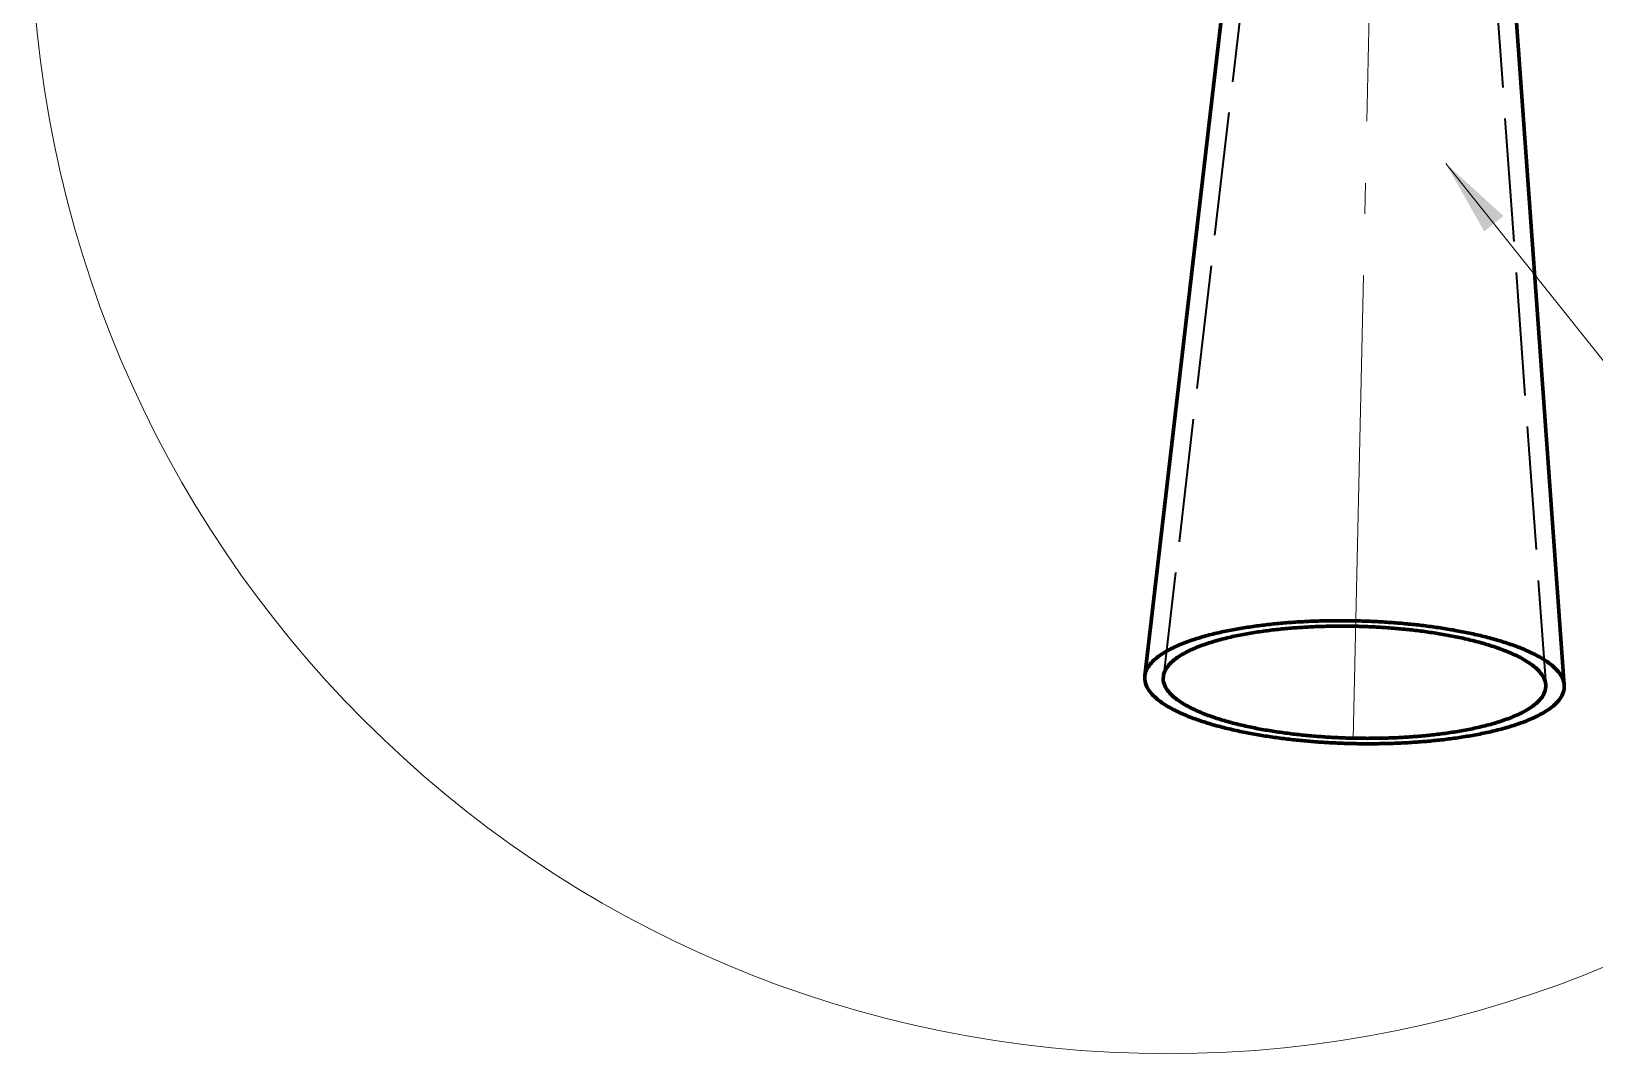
# Model space of a CAD drawing. Header units: millimetres. Extents: x 0 to 2382, y 0 to 420.
# Drawn here: x 1014.7 to 1065.3, y 203.7 to 236.8 of the extents above; entities that cross this region are included whole.
import ezdxf

# ---------------------------------------------------------------- set-up
doc = ezdxf.new("R2010")
doc.units = ezdxf.units.MM
doc.linetypes.add('IRAM-E-TRAZOS', pattern=[5, 4, -1])
doc.linetypes.add('IRAM-F-TRAZO-PUNTO', pattern=[20, 15, -2, 1, -2])
for name, color, linetype, lineweight in [('01-VISIBLE', 7, 'CONTINUOUS', 70), ('02-OCULTA', 4, 'IRAM-E-TRAZOS', 35), ('03-EJE', 1, 'IRAM-F-TRAZO-PUNTO', 18), ('08-FINA', 5, 'CONTINUOUS', 18)]:
    doc.layers.add(name, color=color, linetype=linetype, lineweight=lineweight)

msp = doc.modelspace()

# ---------------------------------------------------------------- hatches: boundary and pattern name
at = {"layer": '08-FINA'}
h = msp.add_hatch(color=7, dxfattribs=at)
h.dxf.hatch_style = 1
h.paths.add_polyline_path([(1060.5, 232.5), (1061.747, 230.297), (1062.372, 230.796)])

# ---------------------------------------------------------------- linework, layer by layer
at = {"layer": '01-VISIBLE'}
for points in [[(1055.185, 254.037), (1050.75, 215.901)], [(1061.581, 253.897), (1064.342, 215.603)], [(1061.915, 217.133), (1061.856, 217.148), (1061.798, 217.163), (1061.74, 217.178), (1061.681, 217.192), (1061.623, 217.206), (1061.564, 217.22), (1061.505, 217.234), (1061.447, 217.247), (1061.388, 217.26), (1061.329, 217.273), (1061.27, 217.286), (1061.211, 217.298), (1061.152, 217.31), (1061.093, 217.322), (1061.034, 217.334), (1060.975, 217.345), (1060.916, 217.356), (1060.856, 217.367), (1060.797, 217.378), (1060.738, 217.389), (1060.678, 217.399), (1060.619, 217.409), (1060.56, 217.419), (1060.5, 217.429), (1060.441, 217.438), (1060.381, 217.447), (1060.322, 217.456), (1060.262, 217.465), (1060.202, 217.474), (1060.143, 217.483), (1060.083, 217.491), (1060.024, 217.499), (1059.964, 217.507), (1059.904, 217.515), (1059.844, 217.522), (1059.785, 217.53), (1059.725, 217.537), (1059.665, 217.544), (1059.605, 217.551), (1059.545, 217.557), (1059.485, 217.564), (1059.425, 217.57), (1059.365, 217.576), (1059.306, 217.582), (1059.246, 217.588), (1059.186, 217.594), (1059.126, 217.599), (1059.066, 217.605), (1059.006, 217.61), (1058.946, 217.615), (1058.886, 217.62), (1058.825, 217.624), (1058.765, 217.629), (1058.705, 217.633), (1058.645, 217.637), (1058.585, 217.641), (1058.525, 217.645), (1058.465, 217.649), (1058.405, 217.652), (1058.345, 217.656), (1058.284, 217.659), (1058.224, 217.662), (1058.164, 217.665), (1058.104, 217.668), (1058.044, 217.67), (1057.984, 217.673), (1057.923, 217.675), (1057.863, 217.677), (1057.803, 217.679), (1057.743, 217.681), (1057.683, 217.682), (1057.622, 217.684), (1057.562, 217.685), (1057.502, 217.686), (1057.442, 217.687), (1057.381, 217.688), (1057.321, 217.689), (1057.261, 217.69), (1057.201, 217.69), (1057.141, 217.69), (1057.08, 217.69), (1057.02, 217.69), (1056.96, 217.69), (1056.9, 217.69), (1056.839, 217.689), (1056.779, 217.688), (1056.719, 217.687), (1056.659, 217.686), (1056.598, 217.685), (1056.538, 217.684), (1056.478, 217.682), (1056.418, 217.681), (1056.358, 217.679), (1056.297, 217.677), (1056.237, 217.675), (1056.177, 217.672), (1056.117, 217.67), (1056.057, 217.667), (1055.996, 217.664), (1055.936, 217.661), (1055.876, 217.658), (1055.816, 217.655), (1055.756, 217.651), (1055.696, 217.648), (1055.636, 217.644), (1055.575, 217.64), (1055.515, 217.636), (1055.455, 217.631), (1055.395, 217.627), (1055.335, 217.622), (1055.275, 217.617), (1055.215, 217.612), (1055.155, 217.607), (1055.095, 217.601), (1055.035, 217.595), (1054.975, 217.59), (1054.915, 217.584), (1054.855, 217.577), (1054.796, 217.571), (1054.736, 217.564), (1054.676, 217.557), (1054.616, 217.55), (1054.556, 217.543), (1054.496, 217.536), (1054.437, 217.528), (1054.377, 217.52), (1054.317, 217.512), (1054.258, 217.504), (1054.198, 217.495), (1054.138, 217.486), (1054.079, 217.477), (1054.019, 217.468), (1053.96, 217.459), (1053.9, 217.449), (1053.841, 217.439), (1053.782, 217.429), (1053.722, 217.418), (1053.663, 217.407), (1053.604, 217.396), (1053.545, 217.385), (1053.485, 217.374), (1053.426, 217.362), (1053.367, 217.35), (1053.308, 217.337), (1053.25, 217.325), (1053.191, 217.312), (1053.132, 217.298), (1053.073, 217.285), (1053.015, 217.271), (1052.956, 217.256), (1052.898, 217.242), (1052.839, 217.227), (1052.781, 217.211), (1052.723, 217.196), (1052.665, 217.18), (1052.607, 217.163), (1052.549, 217.146), (1052.492, 217.129), (1052.434, 217.111), (1052.377, 217.093), (1052.319, 217.074), (1052.262, 217.055), (1052.205, 217.035), (1052.149, 217.015), (1052.092, 216.994), (1052.036, 216.973), (1051.98, 216.951), (1051.924, 216.928), (1051.868, 216.905), (1051.813, 216.881), (1051.758, 216.857), (1051.703, 216.832), (1051.649, 216.805), (1051.595, 216.779), (1051.541, 216.751), (1051.489, 216.722), (1051.436, 216.692), (1051.384, 216.662), (1051.333, 216.63), (1051.283, 216.597), (1051.233, 216.563), (1051.185, 216.527), (1051.137, 216.49), (1051.091, 216.452), (1051.046, 216.411), (1051.003, 216.369), (1050.961, 216.326), (1050.922, 216.28), (1050.886, 216.232), (1050.852, 216.182), (1050.823, 216.129), (1050.797, 216.075), (1050.776, 216.018), (1050.76, 215.96), (1050.75, 215.901)], [(1061.529, 217.006), (1061.471, 217.021), (1061.413, 217.036), (1061.354, 217.051), (1061.296, 217.065), (1061.237, 217.079), (1061.179, 217.093), (1061.12, 217.107), (1061.061, 217.12), (1061.003, 217.133), (1060.944, 217.145), (1060.885, 217.158), (1060.826, 217.17), (1060.767, 217.181), (1060.708, 217.193), (1060.649, 217.204), (1060.59, 217.215), (1060.531, 217.226), (1060.471, 217.237), (1060.412, 217.247), (1060.353, 217.257), (1060.293, 217.267), (1060.234, 217.277), (1060.175, 217.286), (1060.115, 217.295), (1060.056, 217.304), (1059.996, 217.313), (1059.937, 217.322), (1059.877, 217.33), (1059.817, 217.338), (1059.758, 217.346), (1059.698, 217.354), (1059.638, 217.362), (1059.579, 217.369), (1059.519, 217.376), (1059.459, 217.383), (1059.399, 217.39), (1059.34, 217.397), (1059.28, 217.403), (1059.22, 217.409), (1059.16, 217.415), (1059.1, 217.421), (1059.04, 217.427), (1058.98, 217.432), (1058.92, 217.437), (1058.86, 217.442), (1058.8, 217.447), (1058.74, 217.452), (1058.68, 217.457), (1058.62, 217.461), (1058.56, 217.465), (1058.5, 217.469), (1058.44, 217.473), (1058.38, 217.477), (1058.32, 217.48), (1058.26, 217.484), (1058.2, 217.487), (1058.14, 217.49), (1058.08, 217.493), (1058.02, 217.495), (1057.96, 217.498), (1057.9, 217.5), (1057.839, 217.502), (1057.779, 217.504), (1057.719, 217.506), (1057.659, 217.508), (1057.599, 217.509), (1057.539, 217.51), (1057.479, 217.511), (1057.418, 217.512), (1057.358, 217.513), (1057.298, 217.514), (1057.238, 217.514), (1057.178, 217.514), (1057.118, 217.514), (1057.057, 217.514), (1056.997, 217.514), (1056.937, 217.514), (1056.877, 217.513), (1056.817, 217.512), (1056.757, 217.511), (1056.696, 217.51), (1056.636, 217.509), (1056.576, 217.507), (1056.516, 217.506), (1056.456, 217.504), (1056.396, 217.502), (1056.336, 217.5), (1056.275, 217.497), (1056.215, 217.495), (1056.155, 217.492), (1056.095, 217.489), (1056.035, 217.486), (1055.975, 217.483), (1055.915, 217.479), (1055.855, 217.475), (1055.795, 217.471), (1055.735, 217.467), (1055.675, 217.463), (1055.615, 217.459), (1055.555, 217.454), (1055.495, 217.449), (1055.435, 217.444), (1055.375, 217.439), (1055.315, 217.433), (1055.255, 217.428), (1055.195, 217.422), (1055.135, 217.416), (1055.076, 217.41), (1055.016, 217.403), (1054.956, 217.396), (1054.896, 217.389), (1054.836, 217.382), (1054.777, 217.375), (1054.717, 217.367), (1054.657, 217.359), (1054.598, 217.351), (1054.538, 217.343), (1054.479, 217.334), (1054.419, 217.325), (1054.36, 217.316), (1054.3, 217.307), (1054.241, 217.297), (1054.181, 217.287), (1054.122, 217.277), (1054.063, 217.267), (1054.004, 217.256), (1053.945, 217.245), (1053.885, 217.234), (1053.826, 217.222), (1053.767, 217.21), (1053.708, 217.198), (1053.65, 217.186), (1053.591, 217.173), (1053.532, 217.159), (1053.474, 217.146), (1053.415, 217.132), (1053.357, 217.118), (1053.298, 217.103), (1053.24, 217.088), (1053.182, 217.073), (1053.124, 217.057), (1053.066, 217.04), (1053.008, 217.024), (1052.95, 217.006), (1052.893, 216.989), (1052.836, 216.971), (1052.778, 216.952), (1052.721, 216.933), (1052.665, 216.913), (1052.608, 216.893), (1052.552, 216.872), (1052.495, 216.85), (1052.439, 216.828), (1052.384, 216.805), (1052.328, 216.781), (1052.273, 216.757), (1052.219, 216.732), (1052.165, 216.706), (1052.111, 216.679), (1052.058, 216.651), (1052.005, 216.622), (1051.953, 216.592), (1051.901, 216.56), (1051.851, 216.528), (1051.801, 216.494), (1051.752, 216.459), (1051.705, 216.422), (1051.658, 216.383), (1051.614, 216.343), (1051.571, 216.301), (1051.53, 216.257), (1051.492, 216.21), (1051.457, 216.161), (1051.426, 216.11), (1051.399, 216.056), (1051.376, 216), (1051.36, 215.942), (1051.35, 215.883)], [(1063.742, 215.612), (1063.734, 215.672), (1063.72, 215.731), (1063.7, 215.788), (1063.675, 215.844), (1063.645, 215.897), (1063.612, 215.948), (1063.575, 215.996), (1063.536, 216.043), (1063.494, 216.087), (1063.45, 216.13), (1063.405, 216.17), (1063.359, 216.21), (1063.311, 216.247), (1063.262, 216.283), (1063.212, 216.318), (1063.161, 216.352), (1063.11, 216.384), (1063.058, 216.416), (1063.005, 216.446), (1062.952, 216.476), (1062.898, 216.504), (1062.844, 216.532), (1062.789, 216.559), (1062.734, 216.585), (1062.679, 216.61), (1062.623, 216.635), (1062.567, 216.659), (1062.511, 216.683), (1062.455, 216.705), (1062.398, 216.728), (1062.341, 216.75), (1062.284, 216.771), (1062.227, 216.791), (1062.17, 216.812), (1062.112, 216.831), (1062.054, 216.851), (1061.996, 216.87), (1061.938, 216.888), (1061.88, 216.906), (1061.822, 216.924), (1061.764, 216.941), (1061.705, 216.958), (1061.647, 216.974), (1061.588, 216.99), (1061.529, 217.006)], [(1064.342, 215.603), (1064.334, 215.663), (1064.321, 215.721), (1064.303, 215.779), (1064.28, 215.834), (1064.252, 215.887), (1064.221, 215.939), (1064.187, 215.988), (1064.15, 216.036), (1064.111, 216.081), (1064.07, 216.125), (1064.027, 216.167), (1063.982, 216.207), (1063.937, 216.246), (1063.89, 216.284), (1063.842, 216.32), (1063.793, 216.356), (1063.744, 216.39), (1063.694, 216.422), (1063.643, 216.454), (1063.591, 216.485), (1063.539, 216.515), (1063.487, 216.544), (1063.434, 216.573), (1063.38, 216.601), (1063.327, 216.627), (1063.273, 216.654), (1063.218, 216.679), (1063.163, 216.704), (1063.109, 216.728), (1063.053, 216.752), (1062.998, 216.775), (1062.942, 216.798), (1062.886, 216.82), (1062.83, 216.842), (1062.774, 216.863), (1062.718, 216.884), (1062.661, 216.904), (1062.605, 216.924), (1062.548, 216.943), (1062.491, 216.962), (1062.434, 216.981), (1062.376, 216.999), (1062.319, 217.017), (1062.262, 217.035), (1062.204, 217.052), (1062.146, 217.069), (1062.089, 217.085), (1062.031, 217.101), (1061.973, 217.117), (1061.915, 217.133)], [(1050.75, 215.901), (1050.746, 215.841), (1050.749, 215.781), (1050.757, 215.721), (1050.771, 215.663), (1050.791, 215.606), (1050.815, 215.551), (1050.843, 215.498), (1050.874, 215.447), (1050.909, 215.398), (1050.946, 215.351), (1050.986, 215.305), (1051.028, 215.262), (1051.071, 215.22), (1051.115, 215.18), (1051.161, 215.141), (1051.208, 215.104), (1051.256, 215.068), (1051.305, 215.033), (1051.355, 214.999), (1051.406, 214.966), (1051.457, 214.935), (1051.508, 214.904), (1051.56, 214.874), (1051.613, 214.845), (1051.666, 214.817), (1051.72, 214.789), (1051.773, 214.762), (1051.828, 214.736), (1051.882, 214.711), (1051.937, 214.686), (1051.992, 214.662), (1052.047, 214.638), (1052.103, 214.615), (1052.158, 214.592), (1052.214, 214.57), (1052.27, 214.549), (1052.327, 214.528), (1052.383, 214.507), (1052.44, 214.487), (1052.496, 214.467), (1052.553, 214.448), (1052.61, 214.429), (1052.668, 214.41), (1052.725, 214.392), (1052.782, 214.374), (1052.84, 214.357), (1052.897, 214.339), (1052.955, 214.323), (1053.013, 214.306), (1053.071, 214.29), (1053.129, 214.274), (1053.187, 214.259), (1053.245, 214.244), (1053.303, 214.229), (1053.362, 214.214), (1053.42, 214.2), (1053.478, 214.186), (1053.537, 214.172), (1053.596, 214.158), (1053.654, 214.145), (1053.713, 214.132), (1053.772, 214.119), (1053.83, 214.107), (1053.889, 214.094), (1053.948, 214.082), (1054.007, 214.071), (1054.066, 214.059), (1054.125, 214.048), (1054.184, 214.037), (1054.243, 214.026), (1054.303, 214.015), (1054.362, 214.004), (1054.421, 213.994), (1054.48, 213.984), (1054.54, 213.974), (1054.599, 213.965), (1054.658, 213.955), (1054.718, 213.946), (1054.777, 213.937), (1054.837, 213.928), (1054.896, 213.919), (1054.956, 213.911), (1055.015, 213.903), (1055.075, 213.895), (1055.134, 213.887), (1055.194, 213.879), (1055.254, 213.872), (1055.313, 213.864), (1055.373, 213.857), (1055.433, 213.85), (1055.492, 213.843), (1055.552, 213.837), (1055.612, 213.83), (1055.672, 213.824), (1055.731, 213.818), (1055.791, 213.812), (1055.851, 213.806), (1055.911, 213.8), (1055.971, 213.795), (1056.031, 213.79), (1056.091, 213.784), (1056.151, 213.779), (1056.21, 213.775), (1056.27, 213.77), (1056.33, 213.766), (1056.39, 213.761), (1056.45, 213.757), (1056.51, 213.753), (1056.57, 213.749), (1056.63, 213.746), (1056.69, 213.742), (1056.75, 213.739), (1056.81, 213.736), (1056.87, 213.733), (1056.93, 213.73), (1056.99, 213.727), (1057.051, 213.724), (1057.111, 213.722), (1057.171, 213.72), (1057.231, 213.718), (1057.291, 213.716), (1057.351, 213.714), (1057.411, 213.712), (1057.471, 213.711), (1057.531, 213.71), (1057.591, 213.708), (1057.651, 213.707), (1057.712, 213.707), (1057.772, 213.706), (1057.832, 213.705), (1057.892, 213.705), (1057.952, 213.705), (1058.012, 213.705), (1058.072, 213.705), (1058.132, 213.705), (1058.192, 213.705), (1058.253, 213.706), (1058.313, 213.707), (1058.373, 213.708), (1058.433, 213.709), (1058.493, 213.71), (1058.553, 213.711), (1058.613, 213.713), (1058.673, 213.714), (1058.733, 213.716), (1058.793, 213.718), (1058.854, 213.72), (1058.914, 213.723), (1058.974, 213.725), (1059.034, 213.728), (1059.094, 213.731), (1059.154, 213.734), (1059.214, 213.737), (1059.274, 213.74), (1059.334, 213.744), (1059.394, 213.747), (1059.454, 213.751), (1059.514, 213.755), (1059.574, 213.759), (1059.634, 213.764), (1059.694, 213.768), (1059.754, 213.773), (1059.814, 213.778), (1059.874, 213.783), (1059.933, 213.788), (1059.993, 213.794), (1060.053, 213.799), (1060.113, 213.805), (1060.173, 213.811), (1060.233, 213.817), (1060.292, 213.824), (1060.352, 213.83), (1060.412, 213.837), (1060.472, 213.844), (1060.531, 213.852), (1060.591, 213.859), (1060.65, 213.867), (1060.71, 213.875), (1060.77, 213.883), (1060.829, 213.891), (1060.889, 213.899), (1060.948, 213.908), (1061.008, 213.917), (1061.067, 213.926), (1061.126, 213.936), (1061.186, 213.946), (1061.245, 213.955), (1061.304, 213.966), (1061.363, 213.976), (1061.423, 213.987), (1061.482, 213.998), (1061.541, 214.009), (1061.6, 214.02), (1061.659, 214.032), (1061.718, 214.044), (1061.776, 214.057), (1061.835, 214.069), (1061.894, 214.082), (1061.953, 214.095), (1062.011, 214.109), (1062.07, 214.123), (1062.128, 214.137), (1062.186, 214.152), (1062.245, 214.167), (1062.303, 214.182), (1062.361, 214.198), (1062.419, 214.214), (1062.477, 214.23), (1062.534, 214.247), (1062.592, 214.264), (1062.649, 214.282), (1062.707, 214.3), (1062.764, 214.319), (1062.821, 214.338), (1062.878, 214.357), (1062.934, 214.378), (1062.991, 214.398), (1063.047, 214.419), (1063.103, 214.441), (1063.159, 214.464), (1063.214, 214.487), (1063.27, 214.51), (1063.324, 214.535), (1063.379, 214.56), (1063.433, 214.586), (1063.487, 214.613), (1063.541, 214.64), (1063.594, 214.669), (1063.646, 214.698), (1063.698, 214.729), (1063.749, 214.76), (1063.799, 214.793), (1063.849, 214.827), (1063.898, 214.862), (1063.945, 214.899), (1063.992, 214.937), (1064.037, 214.977), (1064.08, 215.019), (1064.122, 215.062), (1064.161, 215.107), (1064.198, 215.155), (1064.232, 215.205), (1064.262, 215.256), (1064.288, 215.31), (1064.31, 215.366), (1064.327, 215.424), (1064.338, 215.483), (1064.343, 215.543), (1064.342, 215.603)], [(1051.35, 215.883), (1051.346, 215.823), (1051.349, 215.763), (1051.359, 215.704), (1051.375, 215.646), (1051.397, 215.59), (1051.423, 215.536), (1051.453, 215.484), (1051.487, 215.434), (1051.524, 215.387), (1051.564, 215.341), (1051.605, 215.298), (1051.649, 215.256), (1051.693, 215.216), (1051.74, 215.178), (1051.787, 215.141), (1051.836, 215.106), (1051.885, 215.071), (1051.935, 215.038), (1051.986, 215.006), (1052.038, 214.976), (1052.09, 214.946), (1052.143, 214.917), (1052.196, 214.889), (1052.25, 214.861), (1052.303, 214.835), (1052.358, 214.809), (1052.412, 214.784), (1052.467, 214.759), (1052.523, 214.736), (1052.578, 214.712), (1052.634, 214.69), (1052.69, 214.668), (1052.746, 214.646), (1052.802, 214.625), (1052.859, 214.605), (1052.915, 214.585), (1052.972, 214.565), (1053.029, 214.546), (1053.086, 214.527), (1053.144, 214.509), (1053.201, 214.491), (1053.259, 214.474), (1053.316, 214.457), (1053.374, 214.44), (1053.432, 214.424), (1053.49, 214.408), (1053.548, 214.392), (1053.606, 214.377), (1053.664, 214.362), (1053.723, 214.347), (1053.781, 214.333), (1053.839, 214.318), (1053.898, 214.305), (1053.957, 214.291), (1054.015, 214.278), (1054.074, 214.265), (1054.133, 214.252), (1054.192, 214.24), (1054.25, 214.228), (1054.309, 214.216), (1054.368, 214.204), (1054.427, 214.193), (1054.486, 214.182), (1054.546, 214.171), (1054.605, 214.16), (1054.664, 214.15), (1054.723, 214.14), (1054.783, 214.13), (1054.842, 214.12), (1054.901, 214.111), (1054.961, 214.102), (1055.02, 214.092), (1055.08, 214.084), (1055.139, 214.075), (1055.199, 214.067), (1055.258, 214.058), (1055.318, 214.05), (1055.377, 214.043), (1055.437, 214.035), (1055.497, 214.028), (1055.556, 214.02), (1055.616, 214.013), (1055.676, 214.007), (1055.736, 214), (1055.795, 213.993), (1055.855, 213.987), (1055.915, 213.981), (1055.975, 213.975), (1056.035, 213.97), (1056.095, 213.964), (1056.154, 213.959), (1056.214, 213.954), (1056.274, 213.949), (1056.334, 213.944), (1056.394, 213.939), (1056.454, 213.935), (1056.514, 213.931), (1056.574, 213.927), (1056.634, 213.923), (1056.694, 213.919), (1056.754, 213.915), (1056.814, 213.912), (1056.874, 213.909), (1056.934, 213.906), (1056.994, 213.903), (1057.054, 213.9), (1057.114, 213.898), (1057.174, 213.895), (1057.235, 213.893), (1057.295, 213.891), (1057.355, 213.889), (1057.415, 213.888), (1057.475, 213.886), (1057.535, 213.885), (1057.595, 213.884), (1057.655, 213.883), (1057.715, 213.882), (1057.776, 213.881), (1057.836, 213.881), (1057.896, 213.881), (1057.956, 213.88), (1058.016, 213.881), (1058.076, 213.881), (1058.136, 213.881), (1058.196, 213.882), (1058.257, 213.882), (1058.317, 213.883), (1058.377, 213.884), (1058.437, 213.886), (1058.497, 213.887), (1058.557, 213.889), (1058.617, 213.891), (1058.677, 213.893), (1058.737, 213.895), (1058.797, 213.897), (1058.858, 213.9), (1058.918, 213.902), (1058.978, 213.905), (1059.038, 213.908), (1059.098, 213.911), (1059.158, 213.915), (1059.218, 213.918), (1059.278, 213.922), (1059.338, 213.926), (1059.398, 213.93), (1059.458, 213.935), (1059.518, 213.939), (1059.578, 213.944), (1059.637, 213.949), (1059.697, 213.954), (1059.757, 213.96), (1059.817, 213.965), (1059.877, 213.971), (1059.937, 213.977), (1059.997, 213.983), (1060.056, 213.99), (1060.116, 213.997), (1060.176, 214.003), (1060.236, 214.011), (1060.295, 214.018), (1060.355, 214.025), (1060.415, 214.033), (1060.474, 214.041), (1060.534, 214.049), (1060.593, 214.058), (1060.653, 214.067), (1060.712, 214.076), (1060.771, 214.085), (1060.831, 214.095), (1060.89, 214.104), (1060.949, 214.114), (1061.009, 214.125), (1061.068, 214.135), (1061.127, 214.146), (1061.186, 214.158), (1061.245, 214.169), (1061.304, 214.181), (1061.363, 214.193), (1061.422, 214.205), (1061.481, 214.218), (1061.539, 214.231), (1061.598, 214.245), (1061.656, 214.259), (1061.715, 214.273), (1061.773, 214.287), (1061.831, 214.302), (1061.889, 214.317), (1061.947, 214.333), (1062.005, 214.349), (1062.063, 214.366), (1062.121, 214.383), (1062.178, 214.401), (1062.236, 214.419), (1062.293, 214.437), (1062.35, 214.456), (1062.407, 214.476), (1062.463, 214.496), (1062.52, 214.516), (1062.576, 214.538), (1062.632, 214.56), (1062.688, 214.583), (1062.743, 214.606), (1062.798, 214.63), (1062.853, 214.655), (1062.907, 214.681), (1062.961, 214.707), (1063.015, 214.735), (1063.067, 214.764), (1063.12, 214.793), (1063.171, 214.824), (1063.222, 214.856), (1063.272, 214.889), (1063.321, 214.924), (1063.369, 214.961), (1063.416, 214.998), (1063.461, 215.038), (1063.505, 215.08), (1063.546, 215.123), (1063.585, 215.169), (1063.621, 215.217), (1063.654, 215.268), (1063.682, 215.32), (1063.706, 215.376), (1063.725, 215.433), (1063.737, 215.492), (1063.743, 215.551), (1063.742, 215.612)]]:
    msp.add_lwpolyline(points, dxfattribs=at)
at = {"layer": '02-OCULTA'}
for points in [[(1055.785, 254.019), (1051.35, 215.883)], [(1060.982, 253.905), (1063.742, 215.612)]]:
    msp.add_lwpolyline(points, dxfattribs=at)
at = {"layer": '03-EJE'}
msp.add_lwpolyline([(1058.709, 268.856), (1057.503, 213.785)], dxfattribs=at)
at = {"layer": '08-FINA'}
msp.add_line((1060.5, 232.5), (1071.758, 218.4), dxfattribs=at)
msp.add_circle((1051.5, 240.5), 36.833, dxfattribs=at)

doc.saveas('drawing.dxf')
